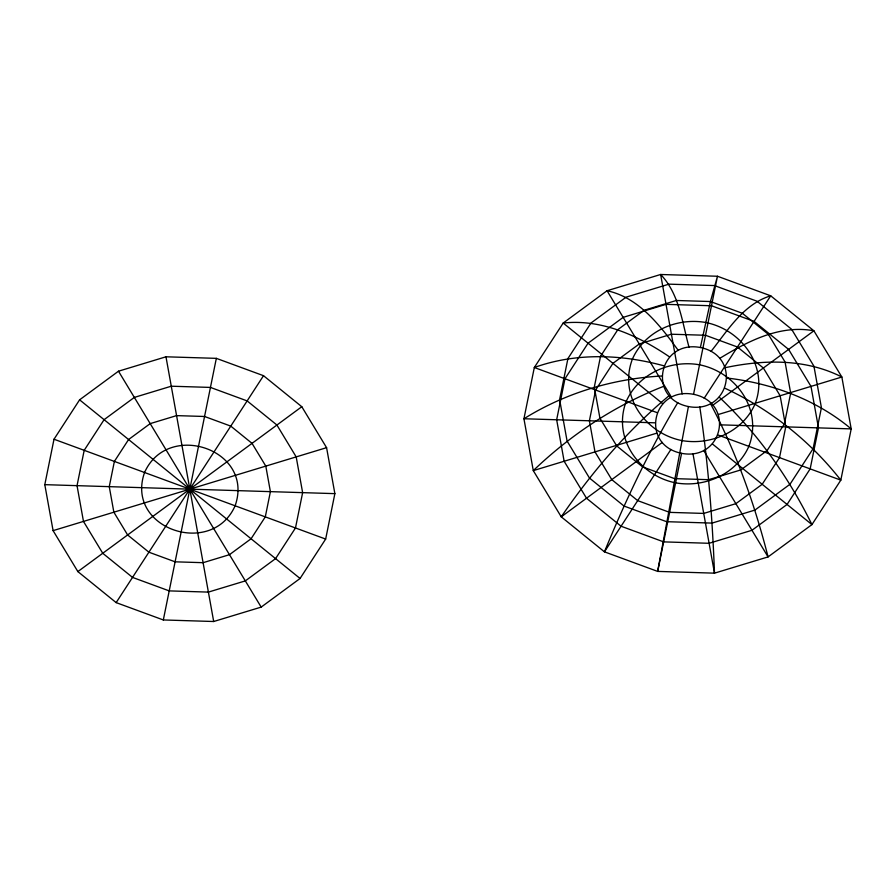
<?xml version="1.0" encoding="UTF-8"?>
<svg xmlns="http://www.w3.org/2000/svg" width="896" height="896" viewBox="0 0 896 896"><rect width="100%" height="100%" fill="white"/><g stroke="black" fill="none" stroke-linecap="round" stroke-linejoin="round"><path stroke-width="1.34" d="M688.408 406.549C646.531 398.104 658.851 339.573 700.381 347.514C742.258 355.958 729.938 414.49 688.408 406.549L657.664 571.402L714.493 573.16L768.074 556.909L811.944 524.597L840.818 480.144L851.2 428.893L841.848 377.026L813.893 330.803L770.694 295.803L717.472 276.248L660.643 274.49L607.062 290.741L563.192 323.042L534.318 367.506L523.936 418.757L533.288 470.613L561.243 516.835L604.442 551.835L657.664 571.402L681.587 453.342C723.106 461.283 735.426 402.752 693.549 394.307C652.03 386.355 639.699 444.898 681.587 453.342M44.8 484.658L54.006 439.23L79.598 399.829L118.485 371.202L165.973 356.798L216.339 358.355L263.514 375.693L301.795 406.717L326.581 447.675L334.869 493.64L325.662 539.067L300.07 578.48L261.184 607.107L213.696 621.51L163.318 619.954L116.155 602.616L77.862 571.592L53.088 530.634L44.8 484.658L334.869 493.64M163.318 619.954L216.339 358.355M693.549 394.307L717.472 276.248L710.438 301.538L700.381 347.514M677.768 402.629C649.309 450.285 625.486 500.528 604.442 551.835L670.936 449.422M116.155 602.616L263.514 375.693M704.189 398.216L770.694 295.803C743.49 304.069 727.776 330.366 711.021 351.422M669.133 395.629C627.458 430.517 591.875 472.058 561.243 516.835L662.301 442.422M77.862 571.592L301.795 406.717M712.835 405.216L813.893 330.803C779.957 324.408 747.734 341.309 719.656 358.422M663.533 386.389C614.947 405.35 570.92 434.616 533.288 470.613L656.712 433.182M53.088 530.634L326.581 447.675M718.424 414.467L841.848 377.026C805.818 358.646 763.93 359.442 725.256 367.674M661.662 376.018C613.054 378.627 565.32 392.986 523.936 418.757L654.842 422.811M720.294 424.838L851.2 428.893C816.189 399.549 772.173 383.331 727.115 378.045M663.746 365.77C621.488 354.234 575.971 352.531 534.318 367.506L656.914 412.563M718.211 435.086L840.818 480.144C810.085 440.888 770.235 409.315 725.043 388.293M54.006 439.23L325.662 539.067M669.514 356.877C638.355 335.731 601.742 318.842 563.192 323.042L662.693 403.67M712.443 443.979L811.944 524.597C788.592 477.221 757.803 433.451 719.264 397.186M79.598 399.829L300.07 578.48M678.294 350.414C659.949 325.461 639.083 297.64 607.062 290.741L671.462 397.208M703.662 450.442L768.074 556.909C754.566 503.91 736.165 452.032 710.494 403.648M118.485 371.202L261.184 607.107M689.013 347.166C682.158 322.358 679.28 293.787 660.643 274.49L682.181 393.96M692.955 453.69L714.493 573.16C712.376 517.541 708.086 461.955 699.776 406.896M165.973 356.798L213.696 621.51M84.19 450.33L77.034 485.654L83.474 521.416L102.749 553.28L132.53 577.405L169.21 590.89L208.387 592.099L245.325 580.899L275.576 558.622L295.478 527.979L302.635 492.643L296.184 456.893L276.92 425.029L247.139 400.904L210.448 387.419L171.27 386.21L134.333 397.41L104.093 419.675L84.19 450.33M114.374 461.418L109.256 486.662L113.859 512.198L127.624 534.957L148.893 552.194L175.101 561.814L203.09 562.688L229.466 554.68L251.07 538.776L265.294 516.88L270.402 491.646L265.798 466.11L252.034 443.352L230.765 426.115L204.557 416.483L176.579 415.621L150.192 423.618L128.587 439.533L114.374 461.418M144.558 472.517C124.757 528.819 212.038 558.096 235.11 505.792C254.901 449.478 167.63 420.213 144.558 472.517M567.918 358.568L559.608 399.571L567.09 441.056L589.456 478.038L624.008 506.038L666.59 521.685L712.051 523.096L754.914 510.093L790.014 484.243L813.109 448.683L821.419 407.68L813.938 366.184L791.571 329.213L757.019 301.213L714.437 285.566L668.976 284.155L626.114 297.158L591.013 322.997L567.918 358.568M564.973 378.762L556.662 419.765L564.144 461.261L586.51 498.232L621.062 526.232L663.645 541.878L709.106 543.29L751.968 530.286L787.069 504.448L810.163 468.877L818.474 427.874L810.992 386.389L788.626 349.406L754.074 321.406L711.491 305.76L666.03 304.349L623.168 317.352L588.067 343.202L564.973 378.762M600.544 356.294L594.306 387.05L599.917 418.163L616.694 445.894L642.611 466.894L674.542 478.632L708.646 479.685L740.79 469.941L767.11 450.554L784.437 423.875L790.664 393.131L785.064 362.006L768.286 334.275L742.37 313.275L710.438 301.538L676.334 300.485L644.19 310.24L617.859 329.616L600.544 356.294M595.616 390.029L589.389 420.784L595 451.898L611.778 479.629L637.694 500.629L669.626 512.366L703.718 513.419L735.874 503.675L762.194 484.288L779.52 457.61L785.747 426.866L780.136 395.741L763.358 368.01L737.442 347.01L705.51 335.272L671.418 334.219L639.262 343.974L612.942 363.35L595.616 390.029M632.442 358.994C618.408 395.618 645.098 433.205 681.778 440.552C710.998 445.682 742.683 431.782 755.037 404.04C769.07 367.416 742.381 329.829 705.701 322.482C676.48 317.352 644.795 331.251 632.442 358.994M626.27 401.296C612.237 437.92 638.926 475.507 675.606 482.854C704.827 487.984 736.512 474.085 748.866 446.354C762.899 409.718 736.21 372.131 699.53 364.795C670.309 359.654 638.624 373.554 626.27 401.296"/></g></svg>
